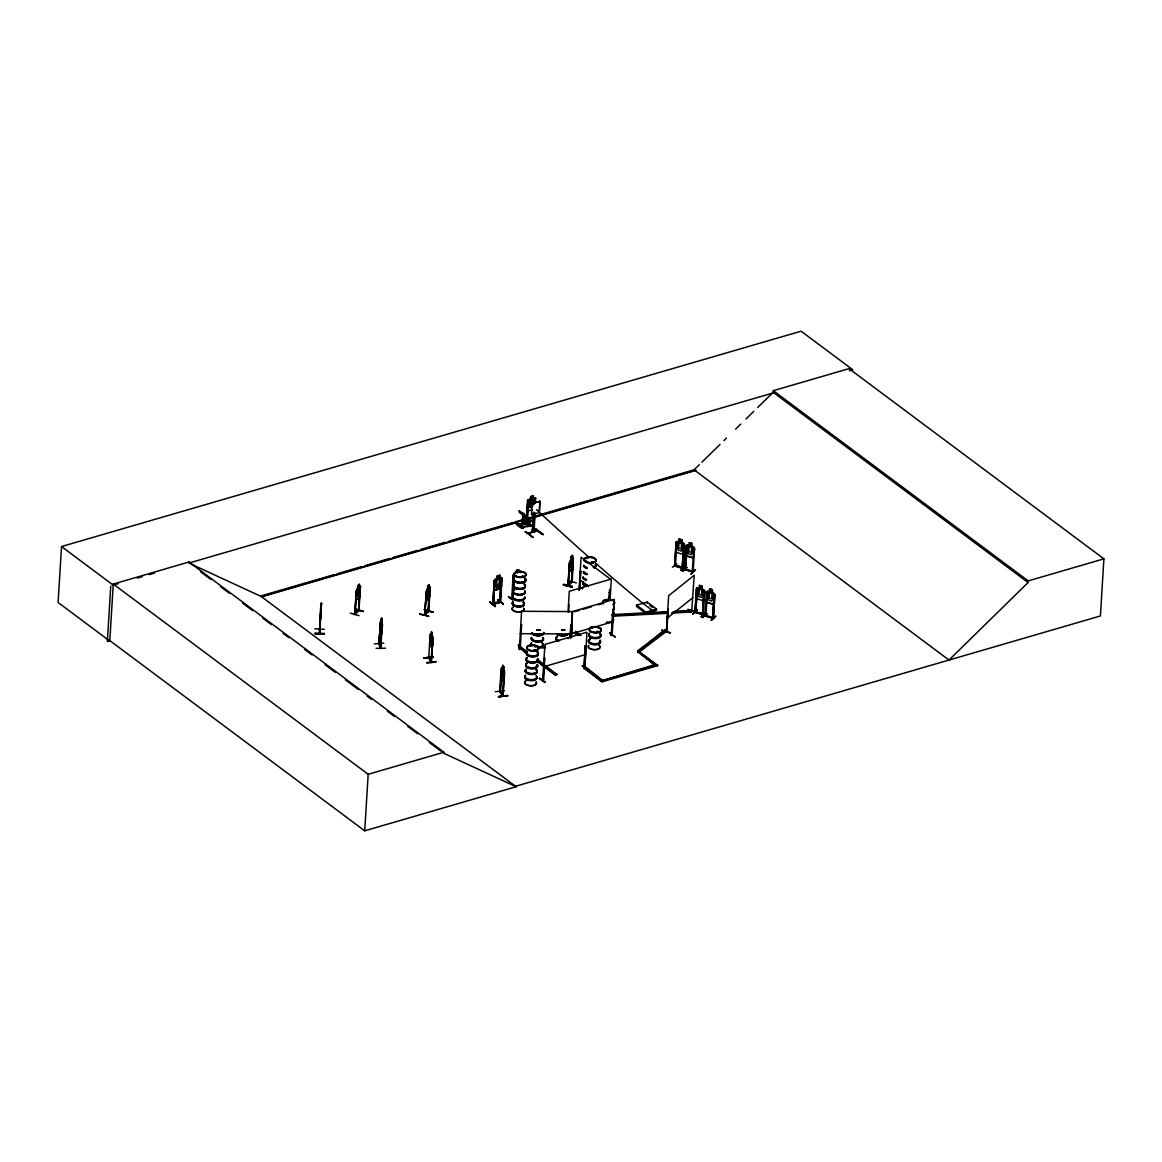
<?xml version="1.0" encoding="UTF-8"?>
<svg xmlns="http://www.w3.org/2000/svg" width="1162" height="1162" viewBox="0 0 1162 1162"><rect width="100%" height="100%" fill="white"/><g stroke="black" fill="none" stroke-linecap="round" stroke-linejoin="round"><path stroke-width="1.5" d="M324.358 634.016L314.757 633.493L324.387 633.537M321.293 608.888L321.235 607.16M378.841 643.937L380.57 621.481L378.914 644.256M378.797 643.937L379.233 642.993M381.063 648.425L380.453 647.263M321.278 606.695L321.148 609.745L321.496 602.875L319.724 633.798L319.768 632.462M320.959 611.067L320.828 615.468L320.973 614.03M324.387 633.61L314.757 633.58L324.358 634.191M849.349 370.751L852.777 369.763L801.097 331.185L61.528 546.547L58.1 602.482L109.78 641.061L113.266 584.065L188.97 562.016L443.869 752.235L443.811 753.296L516.117 786.718L364.723 830.815L109.809 640.596M110.753 586.04L107.369 641.526L110.027 640.741M188.97 562.016L188.912 563.062L773.79 392.756M320.727 606.782L319.724 629.586M319.768 632.506L319.332 633.769L321.395 602.875M320.727 607.203L319.768 633.697M320.843 617.066L321.293 609.658M324.314 629.339L314.728 628.758M355.34 614.102L356.327 591.647L354.541 614.422L358.709 610.413M360.569 586.461L360.06 585.924L356.385 590.398L354.846 614.509L358.956 610.544L360.481 586.432L359.479 597.05L356.182 600.115L359.363 596.963L360.118 593.855M354.976 614.437L355.34 613.478M356.473 590.427L355.935 597.776M358.724 610.892L359.131 597.05M358.245 610.747L359.058 609.789M358.68 610.878L360.031 588.074M358.985 615.642L350.343 613.158M364.723 830.815L368.18 774.284L113.266 584.065M376.154 648.323L385.566 648.236M382.167 619.085L380.976 648.44L379.088 643.763L380.758 619.753C381.993 621.655 380.889 615.119 382.153 619.128L380.671 648.498L381.368 621.365L381.601 627.93M380.918 619.317L382.545 624.357L381.732 634.002L380.192 627.146L381.732 633.871M383.75 643.138L374.295 643.893M420.107 613.551L419.845 614.248L428.734 616.02M433.106 612.171L424.275 609.542L433.121 612.214M425.045 614.248L424.217 615.163L428.415 611.183M425.67 592.78L426.338 592.489L424.537 614.8M425.103 614.059L425.016 614.945L426.236 591.182M427.558 588.916L427.689 586.113L429.141 584.82L429.243 593.114L427.151 597.195L427.776 586.142M424.043 657.852L433.237 656.951L424.014 657.866M428.836 587.682L428.996 584.936L427.819 586.185M428.72 610.544L427.95 611.633L428.836 597.82M428.342 611.662L429.737 588.843M435.997 661.977L426.904 663.095M432.613 639.608L431.204 662.485L428.458 657.082L429.17 657.532M428.734 658.346L430.187 633.842M430.623 645.52L431.436 631.62L432.322 633.159L431.48 646.929M431.102 662.398L432.554 637.589C431.959 632.593 434.036 645.055 432.598 645.752M433.048 638.374L431.305 661.962M489.928 602.018L495.448 606.549L489.943 602.003M500.517 602.352L501.984 578.182L501.142 577.485L495.157 579.272L494.286 580.506L492.775 604.574L500.619 602.308M494.358 580.506L492.717 604.371M493.574 604.342L494.751 581.828L493.545 604.414C491.686 601.277 509.188 600.972 493.051 603.761M496.377 589.875L497.075 576.003L499.704 575.277L500.357 583.818L498.934 586.403L496.537 587.115L495.39 585.299L495.709 580.158L497.045 578.865M498.774 589.163L499.645 575.234M499.645 602.352L501.011 579.969L501.911 579.911L501.011 579.969M499.747 602.512L501.2 580.114M501.897 578.255L500.241 602.148L500.488 601.306M504.206 690.765L495.317 691.695M503.291 604.225L497.801 599.679L503.32 603.761M502.405 695.704L504.163 673.306L502.783 696.183L499.689 691.68L501.069 669.297M501.577 667.598L500.357 692.073L500.067 691.317M502.565 668.194L502.797 665.289L504.076 671.244L503.117 677.838L501.781 673.495L502.667 668.179M508.477 596.789L512.587 599.882L508.491 596.76L513.052 599.287M503.829 666.785L503.524 669.588L504.628 672.014L503.146 696.125L500.139 691.666M515.158 523.118L515.696 521.593L522.987 527.04C523.626 533.431 504.947 512.747 522.915 528.434M515.696 521.593L515.202 523.074M511.745 597.776L512.616 598.59L511.716 597.747M513.008 576.265L513.909 576.192L513.008 576.265L511.803 598.822L511.992 597.965M514.229 573.491L513.343 574.711L513.531 584.602M512.21 598.415L512.268 597.602M512.558 594.988L513.401 581.218M512.587 597.762L511.934 598.779M512.747 595.133L513.706 579.635M517.569 572.764L517.264 571.965L516.785 572.605M518.543 572.387C518.906 566.635 517.656 573.432 521.172 572.488M521.927 524.483L522.958 513.633L522.61 524.585L521.869 524.483L526.546 523.437C525.616 521.201 525.514 520.881 534.331 520.358L534.665 513.401M522.174 524.716L523.263 513.865M522.29 524.382L522.958 513.633M522.566 526.938L522.871 528.419M522.798 524.236L523.83 513.372L523.423 524.323M525.268 532.051C526.546 531.237 542.131 545.239 525.703 531.499M527.214 654.104L518.833 647.103L520.358 646.668L527.388 651.911M526.444 522.653L527.432 520.532L527.316 522.392L519.487 524.425L519.414 525.834L526.851 523.655L526.938 522.261M520.387 646.682C518.237 645.375 520.968 648.381 519.356 647.103M519.487 647.292L521.593 611.285L572.605 611.59L571.007 637.764M535.29 503.291L535.609 497.917L527.679 499.965L526.241 522.363L527.127 520.3L526.255 520.561M520.3 647.307L521.593 624.72L520.721 624.72L521.593 624.72M525.936 651.548L520.315 647.365L520.256 646.246M528.071 533.227L538.035 530.642L528.405 533.46M529.073 520.532L522.551 516.117L529.712 522.072L529.901 519.094M530.526 499.369L530.642 496.566L533.285 495.854L533.954 504.41M529.349 519.254L529.102 521.622M530.7 496.61L528.942 505.862L530.104 507.692L532.516 506.981M529.988 519.24L529.712 522.072L522.987 516.611M530.264 521.912L530.424 519.109L519.327 510.902M531.993 503.538L531.426 514.81L539.299 512.515L539.981 501.33L531.993 503.538L539.981 501.33M532.966 498.687L533.126 495.927M534.113 530.86L532.196 530.221L532.109 531.63L533.256 532.472L534.447 513.197M533.387 512.398L532.211 531.63L534.026 532.254L535.101 513.008M533.678 513.459L533.155 520.387L534.273 520.315L526.139 522.421L527.243 522.304L528.449 499.733L527.011 522.145M533.402 522.697L534.041 512.21M535.072 502.914L535.391 497.743L534.622 497.961L535.638 498.832M535.333 529.117C551.02 538.703 539.386 534.099 535.74 528.971M537.701 530.889L528.1 533.227M539.865 501.243L539.299 512.515M538.224 646.987L545.065 646.319M538.267 646.275L538.369 647.888L545.181 647.931M542.843 680.395L543.38 679.204M543.264 679.218L543.395 680.235L544.629 657.663L543.337 680.017M545.283 682.283L539.4 678.376M539.357 678.419L544.891 682.515L545.356 681.92M537.222 659.246L556.845 674.614L555.305 675.064L537.091 660.742M568.552 585.459L569.569 562.931L567.782 585.721L571.878 581.683M568.218 585.721L572.212 581.813L573.331 557.223L569.627 561.682L568.087 585.793L568.552 584.631M573.287 565.124L572.663 568.32L569.424 571.399L569.627 561.682M568.029 612.054L569.293 591.269L611.328 579.039L610.065 599.824M572.706 563.614L570.658 567.71L570.426 561.028L571.196 556.627L572.532 555.305L571.719 582.22L573.098 561.072M568.741 611.851L568.988 604.516M572.721 561.435L571.849 582.147M572.314 586.49C564.064 587.013 557.164 581.494 572.27 586.549M570.106 637.604L570.876 625.025L571.777 625.185L570.876 625.025M570.135 637.764L570.905 625.185M570.498 637.618L571.98 624.836L571.399 637.546M570.702 637.764L572.3 611.59L614.335 599.345L612.113 635.382M571.21 637.415L571.98 624.836M576.367 582.917L567.898 580.259M579.039 590.587L581.087 557.223L610.297 579.025M579.431 588.713L580.521 570.745L579.925 589.076M579.649 589.163L580.753 571.196M585.241 645.84L584.036 668.411L585.241 645.84L586.142 645.781L585.43 645.985M543.584 679.349L542.654 680.424L544.934 644.416L586.97 632.186L584.849 668.179L584.254 667.569M585.953 645.636L584.849 668.179L583.789 668.252M585.372 667.046L603.586 681.368L585.372 667.046L584.021 667.801M666.654 631.198L639.405 651.998L637.851 650.764L657.677 665.623L602.061 681.818L583.847 667.496L584.631 667.206M609.454 592.794L609.672 589.352M609.164 599.882L609.251 592.184M609.353 600.028C608.016 597.776 611.575 591.516 609.469 592.62M609.876 599.679L610.311 592.489M611.154 635.411L612.258 634.481L611.285 635.338M611.953 634.35L611.343 635.556L612.606 613.013L613.507 612.94L612.606 613.013M611.227 635.382L613.304 612.795M614.916 636.791L609.789 633.058M636.602 605.184L636.529 606.462L645.811 613.391L645.883 612.113L636.602 605.184L647.219 602.09L656.501 609.019L656.428 610.297L647.321 612.955M637.923 651.737L656.138 666.073L637.923 651.737L666.538 630.487L664.925 629.949L637.851 650.764M639.449 651.301L637.88 652.448M647.147 603.368L647.219 602.09M662.137 629.848L661.846 630.53L670.459 632.578M664.925 629.949L649.209 642.702M666.61 631.184L667.976 608.859L666.944 631.387M667.54 616.034L666.422 631.707L668.673 595.699L694.193 575.306L691.695 611.619M676.85 563.802L672.362 567.317M678.928 541.826L676.11 541.957L674.599 565.981M676.153 541.913L674.672 566.01L682.98 568.538L684.36 544.484L683.445 543.322M683.14 568.378L674.788 565.807L674.759 564.964M674.744 565.168L675.398 566.214L676.923 543.671L676.008 543.569L676.923 543.671M675.485 566.199L674.89 564.95M681.818 539.952L681.6 542.756L682.936 544.092L682.617 549.234L681.092 551.006L678.521 550.207L677.272 547.578L677.577 542.436L679.015 541.942L679.145 539.037L681.92 539.894L681.702 542.683L684.403 544.513L683.14 568.407M679.073 541.899L679.233 539.153M680.772 570.411L685.435 566.083L680.859 570.353M683.503 545.893L682.181 568.334L683.663 545.762L684.418 545.995L683.663 545.762M686.597 567.317L682.472 570.934M691.869 546.256L693.046 547.709L692.726 552.851L691.216 554.623L688.63 553.824L687.381 551.18L687.686 546.053L689.139 545.559L689.269 542.639L692.029 543.496L691.71 546.358L694.571 548.086L693.089 572.154L684.665 569.554L686.263 545.515L689.095 545.399M684.955 569.38L686.263 545.515M685.653 569.627L687.032 547.273L686.117 547.171L686.873 547.418M687.032 547.273L685.464 569.801M690.882 574.028L695.544 569.7L691.346 574.115M692.363 570.905C691.898 573.563 692.872 569.089 693.249 572.009L684.912 569.424M692.291 571.951L693.772 549.365L694.542 549.611L693.772 549.365M693.307 571.196L693.017 572.154M671.389 613.086L691.027 612.054L690.693 610.442L674.628 611.299M691.027 612.054L692.087 610.428L691.23 611.473M692.61 614.03L697.273 609.818L692.697 613.696M703.518 613.928L695.849 611.996L703.518 613.957L703.475 614.771L695.123 612.185L696.575 588.35M697.258 590.035L695.689 612.563L697.258 590.035L696.328 589.933L697.098 590.18M699.48 585.401L699.35 588.321L697.912 588.814L697.592 593.942L698.841 596.585L701.427 597.384L702.952 595.612L703.257 590.47L701.935 589.119L702.255 586.273L699.437 585.445L702.255 586.273M701.107 616.79L705.741 612.795M701.223 616.761L705.683 612.897M703.998 592.126L702.502 614.713L703.838 592.271L704.753 592.373L703.838 592.271M704.637 590.906L703.213 600.681L696.677 598.706L696.038 595.67L696.677 598.706M705.247 614.93L705.073 615.933L713.337 618.489L714.906 594.465L712.146 592.678L712.364 589.875C707.498 585.866 711.405 594.058 707.484 591.226L706.554 591.937L704.985 615.933L705.988 615.163M705.755 615.366L705.697 616.18L705.087 615.148M707.367 593.651L706.452 593.55L707.367 593.651L705.799 616.165M709.677 589.134L709.459 591.937L708.021 592.417L707.702 597.558L708.951 600.188L711.536 601.001L713.061 599.229L712.364 589.875M711.217 620.392L715.865 616.063L711.275 620.305M713.947 595.874L712.611 618.329L714.107 595.743L714.862 595.975L714.107 595.743M714.906 594.465L713.337 618.533M757.639 407.557L773.195 392.306L773.296 390.679L849.001 368.63L1103.9 558.849L1100.414 615.962L515.536 786.282L516.117 786.718L260.622 596.062L333.741 574.769M949.005 660.06L1028.094 582.525L1028.196 580.898L773.296 390.679M526.473 522.522L527.679 499.965M320.567 619.317L320.712 612.461M517.351 572.198L517.046 572.764M523.249 576.657L521.767 576.454L523.466 576.701M529.393 646.159L530.322 646.13L529.407 646.319M535.057 649.674L535.682 650.429M587.406 558.428L586.955 557.833L587.74 558.254M593.201 562.234L591.705 562.219L592.446 561.958M592.417 627.465L591.923 628.017M597.036 631.605C600.493 631.126 596.208 633.522 597.326 631.445M605.968 600.478L605.329 600.507M381.833 619.375L381.659 618.416L381.964 620.247M429.098 597.791C432.409 588.233 425.742 606.942 425.684 598.488L426.033 600.783L429.17 597.747M563.555 584.515L572.256 586.868M572.053 587.159L563.367 584.762M420.063 613.928L428.691 616.412M662.079 630.225L670.198 633.174M433.194 657.3L423.869 658.026M381.906 628.7L381.47 630.138L381.427 620.45M493.923 587.841L494.518 590.427L500.546 588.626L501.534 585.59M500.546 588.626L501.592 585.633M356.516 590.412L356.981 589.09M426.686 589.788L424.551 615.279L428.676 611.314L430.289 587.231M531.528 502.26L529.523 500.561L530.947 503.233L529.059 507.01L531.455 503.683L532.792 505.949M429.068 658.302L431.523 662.384M431.291 661.178L431.262 661.12M321.264 605.925L321.322 604.632M489.856 602.424L495.448 606.549M539.749 678.216L545.327 682.385M508.84 596.629L513.023 599.752M432.235 642.731L431.639 644.169C429.693 641.148 430.013 627.887 432.714 636.907M319.303 629.208L319.811 633.377M683.91 551.819L682.835 554.361L676.342 552.342L675.659 549.335M714.354 601.814L713.279 604.342L706.903 602.207L706.147 599.272M532.022 502.943L533.852 499.297L531.63 502.231M518.31 644.823L519.182 649.5M682.399 571.268L686.568 567.376M697.171 610.181L692.668 614.161M381.049 647.597L379.422 643.748M522.043 576.294L523.336 576.381L522.203 576.73M596.832 631.808L597.573 631.387M598.415 631.736L597.283 632.07M666.944 630.559L666.654 630.85M354.555 613.58L358.274 610.282M528.71 499.834L527.374 508.433L528.056 510.989L532.617 509.668M514.287 573.534L513.343 574.711M502.638 668.034L501.476 667.613L500.328 692.102M572.575 555.465L571.196 556.627M569.424 571.399L572.663 568.32M568.174 584.471L571.762 581.625M572.227 580.942L571.472 581.32M571.457 581.552L568.581 584.762M528.71 517.991L694.092 469.826L699.277 464.742M701.877 462.2L720.033 444.421M723.926 440.601L726.511 438.059M735.59 429.17L740.775 424.086M745.96 419.003L753.746 411.377M428.836 585.633L427.965 587.347L428.778 586.549M426.599 589.831L429.766 586.694L430.23 587.318M424.755 614.161L427.994 611.052M424.696 614.422L428.299 611.197M492.63 603.601L493.429 603.383M499.747 601.495L500.023 601.698M542.451 680.249L543.525 680.162M602.061 681.818L583.803 668.194L584.544 668.005M679.145 539.037L681.92 539.894M677.054 541.245L683.547 543.206M687.163 544.847L693.612 546.895L694.527 548.13M692.029 543.496L689.298 542.799M685.769 552.938L686.452 555.944L693.002 557.92L694.063 555.523M675.674 565.487L683.198 567.579L675.688 565.255M682.443 571.399L686.916 567.419M684.868 568.581L685.754 568.799L684.708 568.741M685.798 569.104L693.148 571.326M694.876 612.316L696.488 588.277L699.263 588.204M702.037 589.061L704.738 590.892L703.315 614.916L695.167 612.171M694.92 611.502L696.023 611.633L695.312 611.357M706.786 602.323L713.337 604.298M702.458 614.64L702.719 613.667M701.558 616.877L706.147 612.999M706.118 615.468L713.468 617.705M687.962 609.6L696.314 612.287M667.308 618.068L692.828 597.689M637.807 651.461L646.362 644.881M500.357 691.506L502.841 695.37M696.532 588.393L697.461 587.682M587.406 558.225L586.868 557.934M593.245 562.103L591.923 561.9M593.419 562.35L592.373 562.219M534.607 649.95L535.319 650.676M431.567 661.57L429.112 657.779M520.402 646.45L519.341 646.45M378.841 643.893L380.613 648.44M645.883 612.113L656.501 609.019M497.22 576.105L499.616 575.393M496.987 579.78L499.384 579.068M496.682 584.922L499.079 584.21M494.518 590.281L500.43 588.509M498.207 600.028L503.364 604.124M492.673 604.414L500.212 602.119M572.169 624.967L571.268 625.04M615.279 637.081L609.469 633.101M582.438 665.899L587.594 670.009M118.364 583.615L113.208 585.111L61.528 546.547M137.29 578.095L142.461 576.599M149.332 574.594L154.502 573.084M530.773 496.682L533.198 495.971M533.823 503.596L534.593 503.364L534.622 497.961M524.135 513.604L523.394 513.502M337.212 573.752L361.585 566.649M365.071 565.647L389.444 558.544M392.93 557.528L417.303 550.439M420.775 549.423L445.148 542.32M448.634 541.303L513.052 522.551M516.524 521.535L525.239 519.007M694.702 470.276L261.218 596.498L190.553 563.831M262.162 596.687L514.81 523.118M528.754 519.065L696.023 470.349M519.182 524.207L526.633 522.028M529.596 521.535L530.293 521.447M516.218 570.266L518.804 569.525M518.484 572.343L520.271 571.893M574.653 611.691L579.707 610.224M583.063 609.251L591.473 606.796M598.198 604.836L603.238 603.368M518.789 647.815L520.315 647.365M570.934 633.958L612.97 621.728M543.569 666.799L585.604 654.555M555.349 674.367L556.888 673.916M583.803 668.194L585.328 667.743M655.121 664.577L602.526 680.569L653.378 665.768M602.105 681.121L657.721 664.925M1028.196 580.898L1103.9 558.849M368.18 774.284L443.869 752.235M593.027 562.219L591.865 562.437M703.359 614.088L703.228 614.916M501.969 667.075L504.337 670.619M504.526 672.028L504.235 670.634M500.996 674.919L501.316 678.1L503.582 681.687L504.076 679.407M507.663 695.849L498.411 696.721L507.649 695.82M707.251 613.797L702.313 617.632L706.888 613.739M426.817 662.529L436.011 661.614M612.156 614.611L667.496 611.677M612.113 615.308L622.817 614.742M629.964 614.364L644.242 613.609M651.388 613.231L665.666 612.461M672.813 612.083L690.664 611.139M612.534 615.511L667.874 612.577M673.219 612.301L691.07 611.343L690.693 610.442M612.49 616.209L667.83 613.275M520.213 633.668L571.239 633.973M538.413 647.19L545.225 647.234M582.075 665.928L586.258 668.992M713.25 617.69L712.684 617.487M502.885 694.847L502.71 696.125M569.177 569.06L569.511 571.428M424.29 609.905L432.947 612.33M363.241 611.212L354.555 608.772L363.415 611.444M354.57 609.135L363.212 611.532M686.582 555.843L692.944 557.818M709.633 589.178L712.262 589.947M697.374 587.609L703.823 589.657M707.527 591.327L713.933 593.274M705.232 615.787L713.439 618.315M696.328 612.33L687.744 609.382L696.125 612.432M501.142 577.485L502.042 578.226M495.157 579.272L494.286 580.506M773.195 392.306L1028.094 582.525M694.092 469.826L949.601 660.495M649.79 605.358L652.448 607.334M533.489 520.14L527.345 521.927M651.853 610.035L642.571 603.107A372.145 29.573 44.8 0 1 596.106 563.57M518.92 510.989L530.409 519.588M529.247 519.283L530.003 519.53M519.254 512.224L529.945 520.591M523.539 519.341L530.874 524.745L522.406 527.054C538.006 526.11 527.548 523.844 530.438 524.875L523.132 519.429M535.362 528.652L543.075 534.433M523.452 520.663L530.787 526.139L523.045 520.823M532.196 530.221L533.343 531.078M515.245 521.723L522.58 527.199M525.282 531.586L533.009 537.367M579.722 579.606L588.059 585.837M640.814 653.044L657.677 665.623M575.364 631.358L580.985 635.556M576.73 633.101L579.533 635.207M575.234 632.854L578.037 634.946M573.781 632.506L577.993 635.643M537.178 659.943L542.799 664.141M547.011 667.278L556.845 674.614M518.833 647.103L527.257 653.393M537.047 661.439L555.305 675.064M200.489 571.719L210.627 579.286M220.765 586.854L229.466 593.332M242.495 603.063L252.633 610.631M262.772 618.184L271.458 624.677M283.049 633.319L288.844 637.647M304.778 649.529L312.012 654.932M325.055 664.664L335.193 672.232M345.332 679.799L358.361 689.516M367.047 696.009L371.39 699.248M387.324 711.144L394.572 716.547M407.601 726.265L417.739 733.832M429.33 742.489L440.921 751.131M502.696 665.303L503.785 666.828M503.582 667.032L502.972 666.131L503.524 667.947M503.669 681.542L501.185 678.172L501.098 674.904M432.133 633.377L431.581 632.462L432.075 634.292M431.233 635.425L432.09 636.834M430.928 640.567L431.785 641.976M527.461 508.404L528.129 510.873M513.038 582.104L513.662 584.544M675.805 549.306L676.415 552.27M518.848 644.373L519.704 649.529M356.313 600.013L356.066 597.747L356.284 600.144M320.959 611.837L320.973 613.26M588.422 556.787A372.145 29.573 44.8 0 1 536.495 509.639M614.219 601.582A6.013 2.905 3.5 0 1 613.158 604.4M603.659 603.732A6.013 2.905 3.5 0 1 604.545 599.955A6.013 2.905 3.5 0 1 612.447 600.26M613.158 618.91A6.013 2.905 3.5 0 1 606.462 622.454M614.175 608.322A5.999 2.905 3.5 0 1 612.795 610.384M612.824 611.996A5.999 2.905 3.5 0 1 613.318 614.93M612.752 613.028A5.999 2.905 3.5 0 1 613.26 615.962M613.173 618.707A6.013 2.905 3.5 0 1 610.951 621.99M609.571 622.28A6.013 2.905 3.5 0 1 606.477 622.251M612.839 612.65A6.086 2.949 3.5 0 1 613.347 615.628M612.868 612.345A6.086 2.949 3.5 0 1 613.376 615.308M613.972 606.884A6.086 2.949 3.5 0 1 612.897 609.73M614.248 607.29A5.999 2.905 3.5 0 1 612.853 609.353M614.19 601.887A5.984 2.905 3.5 0 1 613.129 604.69M602.947 603.325A5.984 2.905 3.5 0 1 605.155 600.057A5.984 2.905 3.5 0 1 612.418 600.565M613.943 607.203A6.086 2.949 3.5 0 1 612.868 610.05M600.1 641.148A5.999 2.905 3.5 0 1 593.404 644.692A5.999 2.905 3.5 0 1 589.889 639.783M600.202 640.785A6.086 2.949 3.5 0 1 593.419 644.373A6.086 2.949 3.5 0 1 589.846 639.39M599.084 645.404A6.013 2.905 3.5 0 1 594.668 649.761A6.013 2.905 3.5 0 1 588.742 645.331A5.984 2.905 3.5 0 0 594.668 649.616A5.984 2.905 3.5 0 0 599.084 645.273M599.853 633.886A6.086 2.949 3.5 0 1 595.38 638.301A6.086 2.949 3.5 0 1 589.366 633.827M600.158 640.117A5.999 2.905 3.5 0 1 593.462 643.661A5.999 2.905 3.5 0 1 589.962 638.751M600.478 634.975A5.999 2.905 3.5 0 1 594.566 638.592A5.999 2.905 3.5 0 1 589.424 634.205M600.217 640.465A6.086 2.949 3.5 0 1 593.433 644.053A6.086 2.949 3.5 0 1 589.875 639.071M599.868 633.58A6.086 2.949 3.5 0 1 595.394 637.996A6.086 2.949 3.5 0 1 589.395 633.508M599.824 633.232A5.999 2.905 3.5 0 1 595.409 637.589A5.999 2.905 3.5 0 1 589.483 633.174M558.08 641.308A5.999 2.905 3.5 0 1 557.368 637.168M558.05 640.974A6.086 2.949 3.5 0 1 557.324 636.776M564.717 629.92A6.013 2.905 3.5 0 1 561.624 629.906M568.32 633.522A6.086 2.949 3.5 0 1 563.643 635.672A6.086 2.949 3.5 0 1 557.353 634.176M559.459 640.741A5.999 2.905 3.5 0 1 557.426 636.137M567.637 637.502A5.999 2.905 3.5 0 1 567.971 638.258M568.218 633.871A5.999 2.905 3.5 0 1 562.829 636.006A5.999 2.905 3.5 0 1 556.685 633.813M558.065 640.654A6.086 2.949 3.5 0 1 557.353 636.456M567.695 637.851A6.086 2.949 3.5 0 1 568.029 638.621M567.855 633.915A6.086 2.949 3.5 0 1 557.382 633.856M566.954 634.147A5.999 2.905 3.5 0 1 558.515 634.089M564.732 629.731A6.013 2.905 3.5 0 1 561.638 629.702M564.688 630.211A5.955 2.89 3.5 0 1 561.609 630.196M543.351 639.216A5.999 2.905 3.5 0 1 537.091 642.078A5.999 2.905 3.5 0 1 531.484 638.403M543.119 638.098A6.086 2.949 3.5 0 1 537.904 641.787A6.086 2.949 3.5 0 1 531.426 638.025M541.986 642.92A6.013 2.905 3.5 0 1 541.637 646.45M532.138 645.796A6.013 2.905 3.5 0 1 531.63 642.862M542 642.717A6.013 2.905 3.5 0 1 540.504 646.711M536.016 646.973A6.013 2.905 3.5 0 1 534.52 646.668M532.152 645.593A6.013 2.905 3.5 0 1 531.644 642.659M540.156 629.862A6.013 2.905 3.5 0 1 537.062 629.848M531.731 632.622A6.086 2.949 3.5 0 0 538.282 635.614A6.086 2.949 3.5 0 0 543.831 632.694A5.999 2.905 3.5 0 1 538.326 634.902A5.999 2.905 3.5 0 1 532.181 632.694M543.075 637.43A5.999 2.905 3.5 0 1 537.948 641.075A5.999 2.905 3.5 0 1 531.542 637.357M543.729 633.043A5.999 2.905 3.5 0 1 538.253 635.934A5.999 2.905 3.5 0 1 531.789 632.97M543.133 637.778A6.086 2.949 3.5 0 1 537.933 641.482A6.086 2.949 3.5 0 1 531.441 637.706M543.845 632.375A6.086 2.949 3.5 0 1 539.095 635.28A6.086 2.949 3.5 0 1 532.08 633.072M586.795 574.682A5.999 2.905 3.5 0 1 583.716 572.895M586.781 574.362A6.086 2.949 3.5 0 1 583.324 571.777M586.505 579.504A5.984 2.905 3.5 0 1 583.092 576.962M595.452 564.906A6.086 2.949 3.5 0 1 594.378 567.753M587.159 568.189A6.086 2.949 3.5 0 1 583.702 565.603M586.868 573.65A5.999 2.905 3.5 0 1 583.774 571.864M595.365 565.269A5.999 2.905 3.5 0 1 594.305 568.087M585.866 568.044A5.999 2.905 3.5 0 1 584.094 566.722M586.81 574.043A6.086 2.949 3.5 0 1 583.339 571.457M595.481 564.587A6.086 2.949 3.5 0 1 594.407 567.434M587.188 567.869A6.086 2.949 3.5 0 1 583.716 565.284M595.423 564.238A5.999 2.905 3.5 0 1 593.201 567.506M585.924 566.998A5.999 2.905 3.5 0 1 584.152 565.676M586.447 580.419A5.984 2.905 3.5 0 1 583.048 577.877M587.594 586.084A6.086 2.949 3.5 0 1 582.699 582.438M587.594 586.403A5.999 2.905 3.5 0 1 582.758 582.801M587.609 585.779A6.086 2.949 3.5 0 1 582.714 582.118M587.652 585.372A5.999 2.905 3.5 0 1 582.816 581.77M582.365 588.698A5.999 2.905 3.5 0 1 582.917 587.246M582.322 588.611A6.086 2.949 3.5 0 1 582.801 587.899M582.336 588.292A6.086 2.949 3.5 0 1 582.816 587.58M537.585 659.45A5.999 2.905 3.5 0 1 530.889 662.994A5.999 2.905 3.5 0 1 527.374 658.084M537.686 659.086A6.086 2.949 3.5 0 1 530.903 662.674A6.086 2.949 3.5 0 1 527.345 657.692M527.069 663.037A6.013 2.905 3.5 0 0 530.584 667.947A6.013 2.905 3.5 0 0 537.294 664.403A5.984 2.905 3.5 0 1 530.598 667.801A5.984 2.905 3.5 0 1 527.098 662.906M537.338 652.187A6.086 2.949 3.5 0 1 532.864 656.603A6.086 2.949 3.5 0 1 526.865 652.129M533.431 650.778A6.086 2.949 3.5 0 1 534.941 651.083M537.657 658.418A5.999 2.905 3.5 0 1 531.731 662.035A5.999 2.905 3.5 0 1 526.604 657.648M537.251 652.565A5.999 2.905 3.5 0 1 532.835 656.922A5.999 2.905 3.5 0 1 526.909 652.507M537.701 658.767A6.086 2.949 3.5 0 1 530.918 662.355A6.086 2.949 3.5 0 1 527.359 657.372M537.352 651.867A6.086 2.949 3.5 0 1 532.879 656.283A6.086 2.949 3.5 0 1 526.88 651.809M533.445 650.473A6.086 2.949 3.5 0 1 536.292 651.257M537.309 651.533A5.999 2.905 3.5 0 1 532.893 655.891A5.999 2.905 3.5 0 1 526.982 651.475M533.46 650.154A5.999 2.905 3.5 0 1 536.263 650.923M536.51 677.054A5.999 2.905 3.5 0 1 530.598 680.671A5.999 2.905 3.5 0 1 525.456 676.284M536.612 676.676A6.086 2.949 3.5 0 1 530.613 680.351A6.086 2.949 3.5 0 1 525.413 675.906M536.205 682.225A6.013 2.905 3.5 0 1 529.494 685.769A6.013 2.905 3.5 0 1 525.979 680.845M536.219 682.021A6.013 2.905 3.5 0 1 529.509 685.565A6.013 2.905 3.5 0 1 525.994 680.641M537.556 665.942A5.984 2.905 3.5 0 1 531.324 668.804A5.984 2.905 3.5 0 1 525.718 665.129M537.265 664.867A6.013 2.905 3.5 0 1 532.123 668.528A6.013 2.905 3.5 0 1 525.718 664.795M526.197 664.098A6.013 2.905 3.5 0 1 527.04 663.502M536.263 669.791A6.086 2.949 3.5 0 1 531.789 674.207A6.086 2.949 3.5 0 1 525.79 669.719M536.568 676.008A5.999 2.905 3.5 0 1 530.656 679.625A5.999 2.905 3.5 0 1 525.529 675.238M536.176 670.169A5.999 2.905 3.5 0 1 531.76 674.526A5.999 2.905 3.5 0 1 525.834 670.111M535.9 675.645A6.086 2.949 3.5 0 1 531.426 680.06A6.086 2.949 3.5 0 1 525.427 675.587M536.278 669.472A6.086 2.949 3.5 0 1 531.804 673.887A6.086 2.949 3.5 0 1 525.805 669.414M536.234 669.138A5.999 2.905 3.5 0 1 531.818 673.481A5.999 2.905 3.5 0 1 525.907 669.065M524.309 585.096A5.999 2.905 3.5 0 1 519.893 589.454A5.999 2.905 3.5 0 1 513.982 585.038M524.396 584.718A6.086 2.949 3.5 0 1 519.922 589.134A6.086 2.949 3.5 0 1 513.924 584.66M524.716 591.022A6.013 2.905 3.5 0 1 518.005 594.566A6.013 2.905 3.5 0 1 514.49 589.657M524.73 590.775A6.013 2.905 3.5 0 1 518.034 594.319A6.013 2.905 3.5 0 1 514.505 589.395M524.774 578.545A6.086 2.949 3.5 0 1 520.3 582.961A6.086 2.949 3.5 0 1 514.301 578.473M524.367 584.065A5.999 2.905 3.5 0 1 519.951 588.408A5.999 2.905 3.5 0 1 514.04 583.992M524.687 578.923A5.999 2.905 3.5 0 1 520.271 583.28A5.999 2.905 3.5 0 1 514.359 578.865M524.425 584.399A6.086 2.949 3.5 0 1 519.937 588.814A6.086 2.949 3.5 0 1 513.938 584.341M524.803 578.226A6.086 2.949 3.5 0 1 520.315 582.641A6.086 2.949 3.5 0 1 514.316 578.168M524.745 577.877A5.999 2.905 3.5 0 1 520.329 582.235A5.999 2.905 3.5 0 1 514.417 577.819M523.234 602.686A5.999 2.905 3.5 0 1 518.818 607.043A5.999 2.905 3.5 0 1 512.892 602.628M523.321 602.308A6.086 2.949 3.5 0 1 518.848 606.724A6.086 2.949 3.5 0 1 512.849 602.25M523.655 608.365A6.013 2.905 3.5 0 1 516.945 611.909A6.013 2.905 3.5 0 1 513.43 607M523.641 608.22A5.984 2.905 3.5 0 1 517.744 611.837A5.984 2.905 3.5 0 1 512.616 607.45M524.658 591.545A5.984 2.905 3.5 0 1 517.991 595.075A5.984 2.905 3.5 0 1 514.475 590.18M524.701 591.211A6.013 2.905 3.5 0 1 518.005 594.755A6.013 2.905 3.5 0 1 514.475 589.846M524.759 597.631A6.086 2.949 3.5 0 1 517.642 600.449A6.086 2.949 3.5 0 1 513.226 596.077M523.292 601.655A5.999 2.905 3.5 0 1 518.877 606.012A5.999 2.905 3.5 0 1 512.965 601.596M524.658 597.98A5.999 2.905 3.5 0 1 518.412 600.841A5.999 2.905 3.5 0 1 512.805 597.152M523.35 602.003A6.086 2.949 3.5 0 1 518.862 606.419A6.086 2.949 3.5 0 1 512.863 601.931M524.788 597.312A6.086 2.949 3.5 0 1 517.656 600.129A6.086 2.949 3.5 0 1 513.241 595.757M524.73 596.948A5.999 2.905 3.5 0 1 518.47 599.81A5.999 2.905 3.5 0 1 512.863 596.121M357.199 589.744L357.431 596.426L359.523 592.344L359.436 584.05L358.012 585.387L357.199 589.744M357.881 589.09L357.576 594.232L358.84 592.998L359.16 587.856L357.881 589.09M358.303 585.663L358.259 586.578L359.131 584.864L358.303 585.663M427.601 589.86L427.282 595.002L428.56 593.767L428.865 588.626L427.601 589.86M497.612 576.439L497.568 577.354L499.152 575.974L497.612 576.439M502.609 669.094L502.289 674.236L503.248 675.63L503.567 670.489L502.609 669.094M516.698 570.673L516.654 571.588L518.252 570.222L516.698 570.673M530.555 500.343L530.235 505.485L532.661 504.787L532.966 499.645L530.555 500.343M531.179 497.016L531.121 497.932L532.733 496.566L531.179 497.016M571.108 560.375L570.789 565.502L572.038 564.267L572.358 559.14L571.108 560.375M571.53 556.932L571.472 557.847L572.329 556.148L571.53 556.932M678.971 542.872L678.652 547.999L681.237 548.813L681.542 543.671L678.971 542.872M679.625 539.793L681.222 541.231L679.625 539.793M689.081 546.474L688.761 551.616L691.346 552.415L691.666 547.273L689.081 546.474M689.734 543.409L691.332 544.847L689.734 543.409M699.292 589.236L698.972 594.378L701.558 595.176L701.877 590.049L699.292 589.236M699.945 586.171L701.558 587.609L699.945 586.171M709.401 592.852L709.096 597.994L711.667 598.793L711.986 593.651L709.401 592.852M710.069 589.788L711.667 591.211L710.069 589.788M432.467 645.694L432.046 648.033L432.569 645.68M534.142 518.267L533.256 518.513L534.142 518.267M507.518 695.53L498.44 696.677L507.518 695.588M429.984 644.474L429.737 641.235L429.984 644.474M432.148 648.018L430.013 644.431L432.046 648.033M591.356 631.547A6.013 2.905 3.5 0 0 601.132 630.298A6.013 2.905 3.5 0 0 593.186 626.667A6.013 2.905 3.5 0 0 591.356 631.547M591.327 632.055A5.984 2.905 3.5 0 0 601.074 630.806A5.984 2.905 3.5 0 0 593.172 627.189A5.984 2.905 3.5 0 0 591.327 632.055M591.342 631.75A6.013 2.905 3.5 0 0 601.117 630.487A6.013 2.905 3.5 0 0 593.172 626.855A6.013 2.905 3.5 0 0 591.342 631.75M537.047 630.124A5.955 2.89 3.5 0 0 540.127 630.138A5.97 2.89 3.5 0 1 537.047 630.138M583.063 577.325A5.999 2.905 3.5 0 0 586.476 579.867A5.999 2.905 3.5 0 1 583.063 577.34M586.229 561.842A6.013 2.905 3.5 0 0 596.004 560.592A6.013 2.905 3.5 0 0 588.074 556.961A6.013 2.905 3.5 0 0 586.229 561.842M586.214 562.35A5.984 2.905 3.5 0 0 595.961 561.101A5.984 2.905 3.5 0 0 588.045 557.484A5.984 2.905 3.5 0 0 586.214 562.35M586.214 562.045A6.013 2.905 3.5 0 0 595.99 560.781A6.013 2.905 3.5 0 0 588.059 557.15A6.013 2.905 3.5 0 0 586.214 562.045M528.841 649.848A6.013 2.905 3.5 0 0 538.616 648.599A6.013 2.905 3.5 0 0 530.671 644.968A6.013 2.905 3.5 0 0 528.841 649.848M528.826 650.357A5.984 2.905 3.5 0 0 538.558 649.108A5.984 2.905 3.5 0 0 530.656 645.491A5.984 2.905 3.5 0 0 528.826 650.357M528.826 650.037A6.013 2.905 3.5 0 0 538.602 648.788A6.013 2.905 3.5 0 0 530.671 645.157A6.013 2.905 3.5 0 0 528.826 650.037M516.277 576.207A6.013 2.905 3.5 0 0 526.052 574.943A6.013 2.905 3.5 0 0 518.121 571.312A6.013 2.905 3.5 0 0 516.277 576.207M516.262 576.701A5.984 2.905 3.5 0 0 525.994 575.451A5.984 2.905 3.5 0 0 518.092 571.835A5.984 2.905 3.5 0 0 516.262 576.701M516.262 576.396A6.013 2.905 3.5 0 0 526.037 575.146A6.013 2.905 3.5 0 0 518.107 571.515A6.013 2.905 3.5 0 0 516.262 576.396"/></g></svg>
